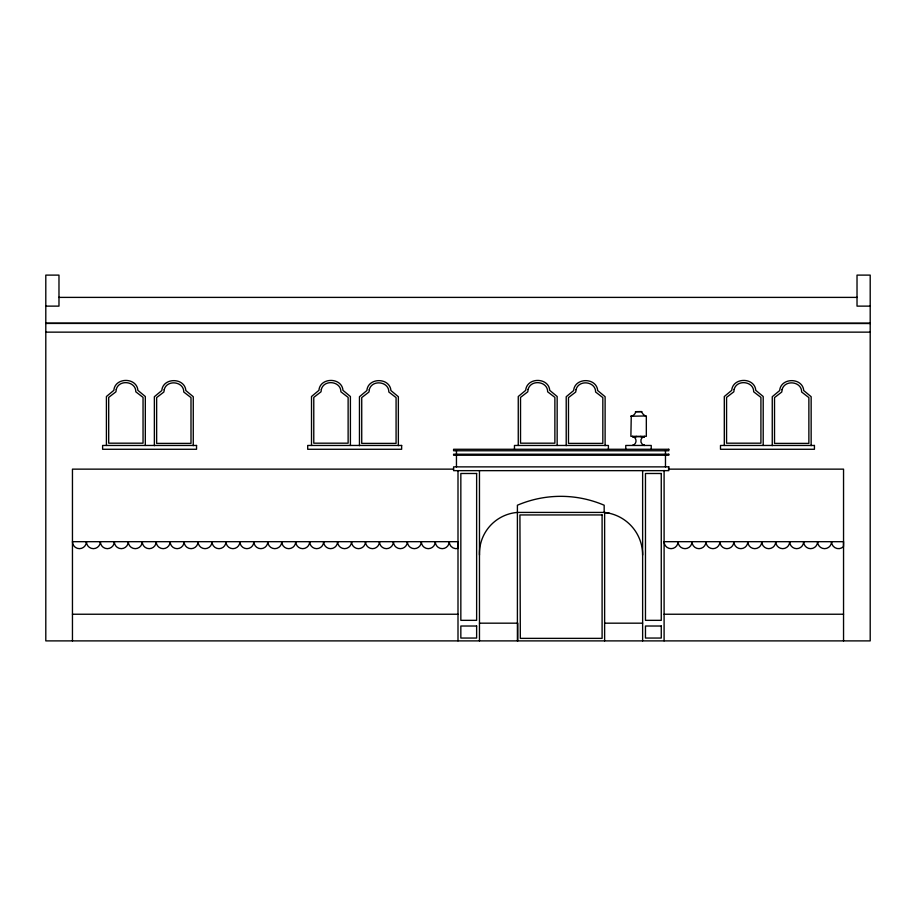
<?xml version="1.0" encoding="UTF-8"?>
<svg xmlns="http://www.w3.org/2000/svg" width="916" height="916" viewBox="0 0 916 916"><rect width="100%" height="100%" fill="white"/><g stroke="black" fill="none" stroke-linecap="round" stroke-linejoin="round"><path stroke-width="1.37" d="M643.994 437.253L644.566 436.337A4.649 4.649 0 0 0 644.566 445.462L644.269 445.096M635.612 437.207L636.219 436.337M632.75 445.096L634.296 444.535A4.694 4.694 0 0 0 634.296 437.253L632.441 436.337L633.013 437.253M631.261 415.956L630.884 436.337L646.33 436.337L646.33 416.242A7.58 7.58 0 0 1 641.555 411.57L635.75 411.673A5.759 5.759 0 0 1 632.578 415.727L630.884 416.242L645.94 415.956M58.681 297.391L857.319 297.391M45.8 306.127L58.979 306.127L58.979 275.109L45.8 275.109L45.8 640.891L870.2 640.891L870.2 275.109L857.021 275.109L857.021 306.127L870.2 306.127M45.8 323.188L870.2 323.188M45.8 323.44L870.2 323.52M45.8 332.142L870.2 332.142M635.441 411.673L641.773 411.673M633.414 436.692L644.269 436.692M453.592 469.141L72.456 469.141L72.456 640.891M668.371 469.141L843.544 469.141L843.544 640.891M72.456 614.235L458 614.235M664.1 614.235L843.544 614.235M479.469 623.178L517.803 623.178L517.803 640.891M604.629 623.178L642.631 623.178M517.403 640.891L517.403 505.22A110.355 110.355 0 0 1 604.171 505.22L604.171 512.422L609.346 513.258M640.799 436.337L641.395 437.207M811.152 445.668L811.152 396.72L803.733 390.56C802.611 377.335 780.798 377.335 779.665 390.56L772.257 396.72L772.257 445.668M763.2 445.462L763.2 396.514L755.78 390.353C754.658 377.129 732.834 377.129 731.712 390.353L724.304 396.514L724.304 445.462M665.474 450.764L665.474 454.221M665.474 455.241L665.474 466.874M664.1 470.469L664.1 640.891M651.23 449.275L651.23 445.462L625.765 445.462L625.765 449.275M642.631 470.652L642.631 640.891M608.396 449.275L608.396 445.462L514.46 445.462L514.46 449.275M605.11 445.668L605.11 396.72L597.69 390.56C596.568 377.335 574.756 377.335 573.634 390.56L566.214 396.72L566.214 445.668M604.629 640.891L604.629 512.422L517.403 512.422A41.243 41.243 0 0 0 479.469 555.027M557.157 445.462L557.157 396.514L549.737 390.353C548.615 377.129 526.803 377.129 525.681 390.353L518.261 396.514L518.261 445.462M479.469 470.652L479.469 640.891M458 470.652L458 640.891M456.454 450.764L456.454 454.221M456.454 455.241L456.454 466.874M398.357 445.668L398.357 396.72L390.937 390.56C389.815 377.335 367.992 377.335 366.869 390.56L359.461 396.72L359.461 445.668M350.404 445.462L350.404 396.514L342.985 390.353C341.863 377.129 320.039 377.129 318.917 390.353L311.509 396.514L311.509 445.462M193.265 445.668L193.265 396.72L185.856 390.56C184.723 377.335 162.911 377.335 161.789 390.56L154.369 396.72L154.369 445.668M145.312 445.462L145.312 396.514L137.892 390.353C136.77 377.129 114.958 377.129 113.836 390.353L106.416 396.514L106.416 445.462M678.058 541.688A6.973 6.973 0 0 1 671.073 548.661A6.973 6.973 0 0 1 664.1 541.688L843.544 541.688L843.464 546.623A6.973 6.973 0 0 1 831.556 541.688A6.973 6.973 0 0 1 824.583 548.661A6.973 6.973 0 0 1 817.599 541.688A6.973 6.973 0 0 1 810.626 548.661A6.973 6.973 0 0 1 803.653 541.688A6.973 6.973 0 0 1 796.668 548.661A6.973 6.973 0 0 1 789.695 541.688A6.973 6.973 0 0 1 782.711 548.661A6.973 6.973 0 0 1 775.738 541.688A6.973 6.973 0 0 1 768.764 548.661A6.973 6.973 0 0 1 761.78 541.688A6.973 6.973 0 0 1 754.807 548.661A6.973 6.973 0 0 1 747.822 541.688A6.973 6.973 0 0 1 740.849 548.661A6.973 6.973 0 0 1 733.876 541.688M678.058 541.688A6.973 6.973 0 0 0 685.031 548.661A6.973 6.973 0 0 0 692.004 541.688A6.973 6.973 0 0 0 698.988 548.661A6.973 6.973 0 0 0 705.961 541.688A6.973 6.973 0 0 0 712.946 548.661A6.973 6.973 0 0 0 719.919 541.688A6.973 6.973 0 0 0 726.892 548.661A6.973 6.973 0 0 0 733.876 541.688M604.171 512.422A42.686 42.686 0 0 1 642.631 555.027M116.263 389.38L115.92 391.808L108.695 397.384L108.695 443.184L143.045 443.184L143.045 397.384L135.808 391.808C135.946 381.09 118.897 379.144 116.263 389.38M164.216 389.598L163.872 392.014L156.647 397.59L156.647 443.39L190.997 443.39L190.997 397.59L183.761 392.014C183.91 381.296 166.849 379.35 164.216 389.598M321.344 389.38L321.012 391.808L313.776 397.384L313.776 443.184L348.126 443.184L348.126 397.384L340.889 391.808C341.038 381.09 323.978 379.144 321.344 389.38M369.297 389.598L368.965 392.014L361.728 397.59L361.728 443.39L396.078 443.39L396.078 397.59L388.842 392.014C388.991 381.296 371.93 379.35 369.297 389.598M528.108 389.38L527.765 391.808L520.528 397.384L520.528 443.184L554.878 443.184L554.878 397.384L547.654 391.808C547.791 381.09 530.742 379.144 528.108 389.38M576.061 389.598L575.717 392.014L568.481 397.59L568.481 443.39L602.831 443.39L602.831 397.59L595.606 392.014C595.743 381.296 578.694 379.35 576.061 389.598M734.14 389.38L733.808 391.808L726.571 397.384L726.571 443.184L760.921 443.184L760.921 397.384L753.685 391.808C753.834 381.09 736.773 379.144 734.14 389.38M782.092 389.598L781.76 392.014L774.524 397.59L774.524 443.39L808.874 443.39L808.874 397.59L801.637 392.014C801.786 381.296 784.726 379.35 782.092 389.598M196.551 445.462L102.615 445.462L102.615 449.275L196.551 449.275L196.551 445.462M401.643 445.462L307.696 445.462L307.696 449.275L401.643 449.275L401.643 445.462M814.438 445.462L720.491 445.462L720.491 449.275L814.438 449.275L814.438 445.462M668.806 449.275L453.592 449.275L453.592 450.764L668.806 450.764L668.806 449.275M668.806 454.221L453.592 454.221L453.592 455.241L668.806 455.241L668.806 454.221M668.806 466.874L453.592 466.874L453.592 470.652L668.806 470.652L668.806 466.874M476.629 473.492L460.84 473.492L460.84 620.338L476.629 620.338L476.629 473.492M661.26 473.492L645.471 473.492L645.471 620.338L661.26 620.338L661.26 473.492M602.098 514.941L519.922 514.941L520.322 638.36L602.098 638.36L602.098 514.941M458 541.688L72.456 541.688A6.973 6.973 0 0 0 79.44 548.661A6.973 6.973 0 0 0 86.413 541.688A6.973 6.973 0 0 0 93.386 548.661A6.973 6.973 0 0 0 100.371 541.688A6.973 6.973 0 0 0 107.344 548.661A6.973 6.973 0 0 0 114.317 541.688A6.973 6.973 0 0 0 121.301 548.661A6.973 6.973 0 0 0 128.274 541.688A6.973 6.973 0 0 0 135.247 548.661A6.973 6.973 0 0 0 142.232 541.688A6.973 6.973 0 0 0 149.205 548.661A6.973 6.973 0 0 0 156.189 541.688A6.973 6.973 0 0 0 163.162 548.661A6.973 6.973 0 0 0 170.136 541.688A6.973 6.973 0 0 0 177.12 548.661A6.973 6.973 0 0 0 184.093 541.688A6.973 6.973 0 0 0 191.078 548.661A6.973 6.973 0 0 0 198.051 541.688A6.973 6.973 0 0 0 205.024 548.661A6.973 6.973 0 0 0 212.008 541.688A6.973 6.973 0 0 0 218.981 548.661A6.973 6.973 0 0 0 225.954 541.688A6.973 6.973 0 0 0 232.939 548.661A6.973 6.973 0 0 0 239.912 541.688A6.973 6.973 0 0 0 246.885 548.661A6.973 6.973 0 0 0 253.869 541.688A6.973 6.973 0 0 0 260.842 548.661A6.973 6.973 0 0 0 267.827 541.688A6.973 6.973 0 0 0 274.8 548.661A6.973 6.973 0 0 0 281.773 541.688A6.973 6.973 0 0 0 288.758 548.661A6.973 6.973 0 0 0 295.731 541.688A6.973 6.973 0 0 0 302.715 548.661A6.973 6.973 0 0 0 309.688 541.688A6.973 6.973 0 0 0 316.661 548.661A6.973 6.973 0 0 0 323.646 541.688A6.973 6.973 0 0 0 330.619 548.661A6.973 6.973 0 0 0 337.592 541.688A6.973 6.973 0 0 0 344.576 548.661A6.973 6.973 0 0 0 351.549 541.688A6.973 6.973 0 0 0 358.522 548.661A6.973 6.973 0 0 0 365.507 541.688A6.973 6.973 0 0 0 372.48 548.661A6.973 6.973 0 0 0 379.464 541.688A6.973 6.973 0 0 0 386.438 548.661A6.973 6.973 0 0 0 393.411 541.688A6.973 6.973 0 0 0 400.395 548.661A6.973 6.973 0 0 0 407.368 541.688A6.973 6.973 0 0 0 414.353 548.661A6.973 6.973 0 0 0 421.326 541.688A6.973 6.973 0 0 0 428.299 548.661A6.973 6.973 0 0 0 435.283 541.688A6.973 6.973 0 0 0 442.256 548.661A6.973 6.973 0 0 0 449.229 541.688A6.973 6.973 0 0 0 458.011 548.432L458 541.688M476.629 626.017L460.84 626.017L460.84 638.051L476.629 638.051L476.629 626.017M661.26 626.017L645.471 626.017L645.471 638.051L661.26 638.051L661.26 626.017"/></g></svg>
